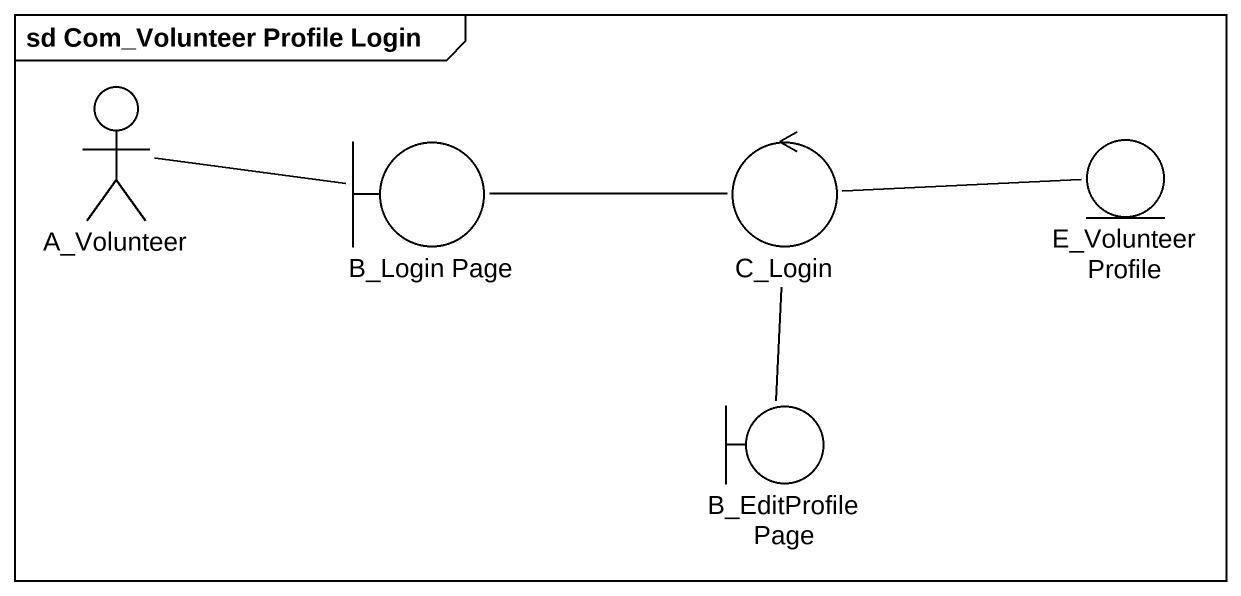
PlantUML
@startuml
mainframe sd Com_Volunteer Profile Login
actor A_Volunteer
boundary "B_Login Page" as B_Login_Page
control C_Login
entity E_VolunteerProfile
boundary B_EditProfilePage
A_Volunteer -right- B_Login_Page
B_Login_Page -right- C_Login
C_Login -right- E_VolunteerProfile
C_Login -- B_EditProfilePage
@enduml
